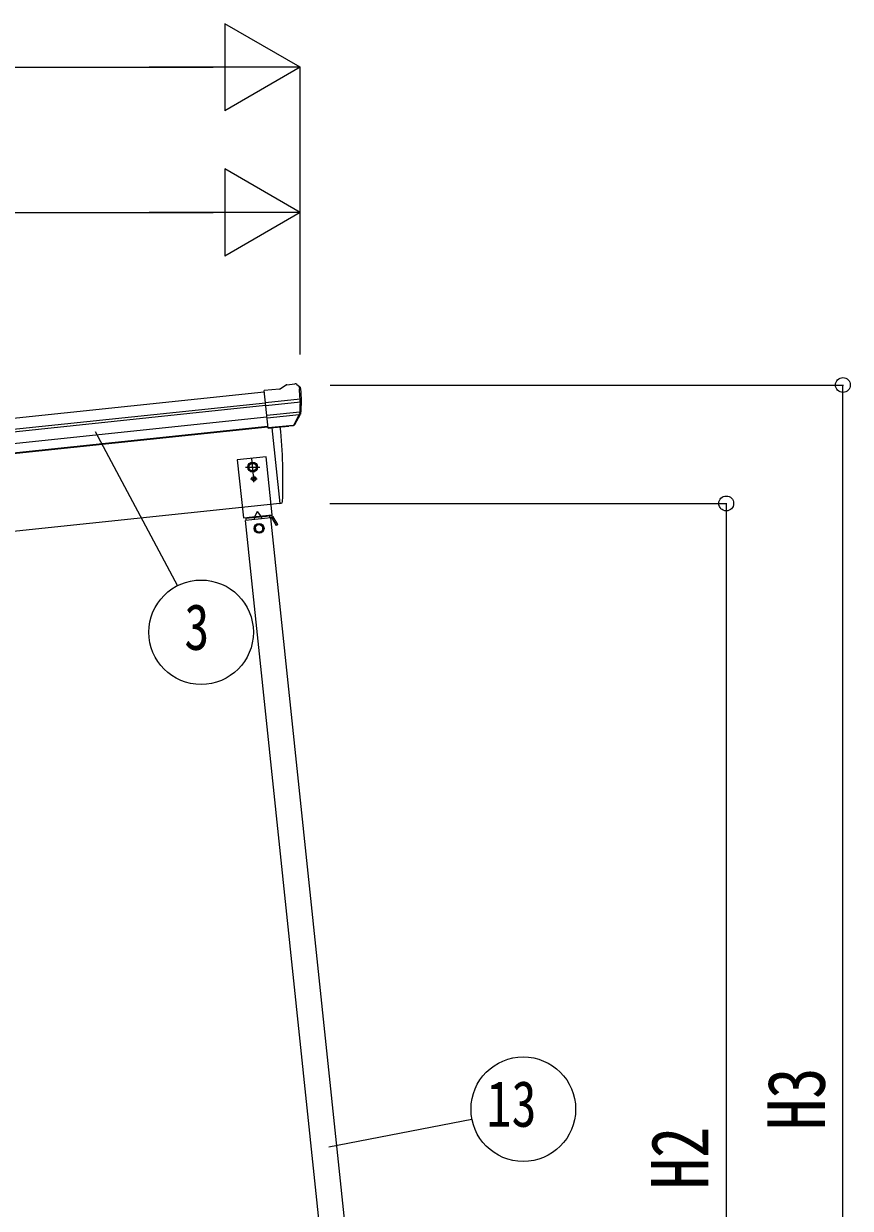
# Model space of a CAD drawing. Units: millimetres, scale not verified. Extents: x -12615 to 12615, y -8910 to 8910.
# Drawn here: x -8831 to -7409, y -3936 to -1897 of the extents above; entities that cross this region are included whole.
import ezdxf
from ezdxf.enums import TextEntityAlignment as Align

# ---------------------------------------------------------------- set-up
doc = ezdxf.new("R2010")
doc.units = ezdxf.units.MM
doc.header["$LTSCALE"] = 40
for name, color, linetype in [('0-4_YKK_13', 4, 'Continuous'), ('0-5_YKK_A1', 4, 'Continuous'), ('0-6_YKK_D', 6, 'Continuous')]:
    doc.layers.add(name, color=color, linetype=linetype)
doc.styles.add('ＭＳ ゴシック', font='')
doc.styles.get('ＭＳ ゴシック').set_extended_font_data('MS Gothic')

msp = doc.modelspace()

# ---------------------------------------------------------------- linework, layer by layer
at = {"layer": '0-4_YKK_13'}
for p, q in [((-8391.19, -2525.73), (-8417.71, -2528.51)), ((-8364.87, -2516.93), (-8364.87, -2516.93)), ((-8361.21, -2518.02), (-8361.21, -2518.01)), ((-8361.21, -2518.02), (-8356.89, -2521.51)), ((-8356.89, -2521.51), (-8356.03, -2522.21)), ((-8354.64, -2525.91), (-8354.95, -2524.06)), ((-8410.93, -2593.07), (-8417.71, -2528.51)), ((-8415.55, -2549.04), (-8355.81, -2542.77)), ((-8355.33, -2548.63), (-8414.94, -2554.9)), ((-8356.17, -2565.39), (-8413.2, -2571.38)), ((-8366.12, -2586.63), (-8356.67, -2568.33)), ((-8365.07, -2587.06), (-8354.95, -2568.8)), ((-8357.56, -2570.05), (-8412.74, -2575.85)), ((-8367.57, -2588.28), (-8410.95, -2592.84)), ((-8400.71, -2592.09), (-8375.38, -2589.42)), ((-8375.38, -2589.42), (-8375.12, -2589.3)), ((-8375.12, -2589.3), (-8367.43, -2588.5)), ((-8410.93, -2593.07), (-8400.98, -2592.02)), ((-8404.36, -2592.38), (-8390.65, -2722.75)), ((-8400.98, -2592.02), (-8400.71, -2592.09)), ((-8435.88, -2675.12), (-8439.02, -2645.28)), ((-8449.95, -2660.2), (-8424.94, -2660.2)), ((-8441.11, -2680.09), (-8429.61, -2680.09)), ((-8436.59, -2679.68), (-8437.41, -2679.68)), ((-8435.36, -2685.84), (-8435.36, -2674.34)), ((-8434.13, -2680.5), (-8433.31, -2680.5)), ((-8390.65, -2722.75), (-8388.6, -2722.46)), ((-8406.16, -2747.41), (-8449.92, -2752.01)), ((-8405.3, -2744.3), (-8448.74, -2748.87)), ((-8448.43, -2751.85), (-8448.74, -2748.87)), ((-8434.01, -2750.34), (-8434.32, -2747.35)), ((-8434.06, -2749.84), (-8422.13, -2748.58)), ((-8429.45, -2736.32), (-8433.42, -2745.25)), ((-8429.45, -2736.32), (-8423.7, -2744.22)), ((-8422.07, -2749.08), (-8422.39, -2746.1)), ((-8407.65, -2747.57), (-8407.97, -2744.58)), ((-8407.71, -2747.07), (-8405.04, -2746.79)), ((-8394.34, -2759.18), (-8402.41, -2745.74)), ((-8399.06, -2756.18), (-8396.91, -2754.89))]:
    msp.add_line(p, q, dxfattribs=at)
for points in [[(-8391.19, -2525.73), (-8379.59, -2518.76), (-8379.59, -2518.76)], [(-8378.36, -2518.35), (-8378.36, -2518.35), (-8364.87, -2516.93)], [(-8437.41, -2679.68), (-8437.41, -2680.5), (-8436.59, -2680.5)], [(-8434.95, -2678.86), (-8434.95, -2678.04), (-8435.77, -2678.04), (-8435.77, -2678.86)], [(-8435.77, -2681.32), (-8435.77, -2682.14), (-8434.95, -2682.14), (-8434.95, -2681.32)], [(-8433.31, -2680.5), (-8433.31, -2679.68), (-8434.13, -2679.68)], [(-8394.34, -2759.18), (-8396.48, -2760.47), (-8404.56, -2747.03)]]:
    msp.add_lwpolyline(points, dxfattribs=at)
for points in [[(-8403.7, -2742.12), (-8414.15, -2642.67), (-8463.88, -2647.9), (-8453.43, -2747.35)], [(-8437.45, -2652.7), (-8443.95, -2656.45), (-8443.95, -2663.95), (-8437.45, -2667.71), (-8430.95, -2663.95), (-8430.95, -2656.45)], [(-8413.44, -2745.16), (-8443.27, -2748.29), (-8443.48, -2746.3), (-8413.65, -2743.17)], [(-8426.5, -2758.12), (-8432.93, -2761.98), (-8432.8, -2769.49), (-8426.24, -2773.12), (-8419.8, -2769.26), (-8419.93, -2761.75)]]:
    msp.add_lwpolyline(points, close=True, dxfattribs=at)
for centre, radius in [((-8437.45, -2660.2), 8.5), ((-8437.45, -2660.2), 7.7), ((-8437.45, -2660.2), 6.5), ((-8437.45, -2660.2), 6.5), ((-8437.45, -2660.2), 6.5), ((-8435.36, -2680.09), 3.75), ((-8426.37, -2765.62), 8.5), ((-8426.37, -2765.62), 7.7), ((-8426.37, -2765.62), 6.5)]:
    msp.add_circle(centre, radius, dxfattribs=at)
for centre, radius, start, end in [((-8378.04, -2521.33), 3, 96.02369, 120.97631), ((-8364.35, -2521.9), 5, 51.04426, 95.95574), ((-8548.19, -2547.56), 192.44, 1.4271, 6.57578), ((-8555.53, -2547.02), 202, 354.13916, 6), ((-8555.53, -2547.02), 200.2, 354.20009, 359.53883), ((-8310.54, -2540.65), 45.32, 182.67122, 185.64518), ((-8355.15, -2549.97), 1.35, 95.1605, 97.91927), ((-8352.54, -2548.41), 2.74, 179.02151, 184.43412), ((-8359.34, -2566.95), 3, 332.69111, 354.20009), ((-8357.57, -2567.34), 3, 331, 354.13916), ((-8367.69, -2585.6), 2.99, 285.2717, 331.00739), ((-9285.26, -2682.54), 900, 357.63919, 5.84085), ((-8436.59, -2678.86), 0.82, 270, 0), ((-8436.59, -2681.32), 0.82, 0, 90), ((-8434.13, -2678.86), 0.82, 180, 270), ((-8434.13, -2681.32), 0.82, 90, 180), ((-8389.02, -2719.49), 3, 278, 357.63919), ((-8404.99, -2747.28), 3, 31, 96), ((-8404.99, -2747.28), 0.5, 31, 96)]:
    msp.add_arc(centre, radius, start, end, dxfattribs=at)
for centre, major_axis, ratio, start_param, end_param in [((-8356.9, -2525.51), (-0.87, 5.91), 0.020485, 0.671432, 1.5691306), ((-8362.29, -2521), (5.88, -1.31), 0.24881, 0.460585, 0.4641038), ((-8357.91, -2524.54), (-2.34, 1.9), 0.995767, 3.9859716, 4.712389), ((-8553.22, -2568.97), (-20.92, 199.05), 0.994373, 4.7113789, 4.7277536), ((-8367.89, -2585.3), (-0.11, 3), 0.642905, 3.2459383, 4.203928), ((-8367.75, -2585.51), (1.66, -2.51), 0.997631, 5.8041905, 5.8929484), ((-8367.82, -2585.4), (3.53, -2.11), 0.650902, 5.2561448, 5.3289554), ((-8365.45, -2585.05), (1.08, 3.13), 0.040856, 2.1135035, 2.1416249)]:
    msp.add_ellipse(centre, major_axis=major_axis, ratio=ratio, start_param=start_param, end_param=end_param, dxfattribs=at)
at = {"layer": '0-5_YKK_A1'}
for p, q in [((-10413.59, -2740.3), (-8417.5, -2530.5)), ((-10411.6, -2759.2), (-8415.52, -2549.4)), ((-10411.17, -2763.38), (-8415.08, -2553.58)), ((-10409.07, -2783.23), (-8412.99, -2573.44)), ((-8411.23, -2590.17), (-10407.31, -2799.97)), ((-8411.12, -2591.17), (-10336.41, -2793.53)), ((-8404.36, -2592.38), (-8390.65, -2722.75)), ((-8390.65, -2722.75), (-10317.99, -2925.32)), ((-8282.67, -4343.24), (-8449.92, -2752.01)), ((-8238.92, -4338.64), (-8406.16, -2747.41))]:
    msp.add_line(p, q, dxfattribs=at)
at = {"layer": '0-6_YKK_D'}
for p, q in [((-8355.61, -1971.93), (-8485.51, -1896.93)), ((-8485.51, -1896.93), (-8485.51, -2046.93)), ((-10323.99, -1971.93), (-8505.61, -1971.93)), ((-8355.61, -1971.93), (-8615.42, -1971.93)), ((-8355.61, -1971.93), (-8485.51, -2046.93)), ((-8355.61, -2466.6), (-8355.61, -1970.93)), ((-8355.61, -2221.93), (-8485.51, -2146.93)), ((-8485.51, -2146.93), (-8485.51, -2296.93)), ((-10245.74, -2221.93), (-8505.61, -2221.93)), ((-8355.61, -2221.93), (-8615.42, -2221.93)), ((-8355.61, -2221.93), (-8485.51, -2296.93)), ((-8355.61, -2465.6), (-8355.61, -2220.93)), ((-8303.78, -2518.91), (-7420.76, -2518.91)), ((-7421.76, -4925.32), (-7421.76, -2518.91)), ((-8708.32, -2598.73), (-8566.88, -2864.24)), ((-8304.78, -2722.75), (-7621.56, -2722.75)), ((-7622.56, -2722.75), (-7622.56, -4925.32)), ((-8306.53, -3830), (-8060.07, -3782.42))]:
    msp.add_line(p, q, dxfattribs=at)
for centre, radius in [((-7421.76, -2518.91), 12.75), ((-7622.56, -2722.75), 12.75), ((-8526.19, -2944.51), 90), ((-7971.7, -3765.37), 90)]:
    msp.add_circle(centre, radius, dxfattribs=at)

# ---------------------------------------------------------------- texts
at = {"layer": '0-6_YKK_D', "style": 'ＭＳ ゴシック', "width": 0.8}
for s, p in [('3', (-8554.99, -2998.51)), ('13', (-8035.06, -3819.37))]:
    msp.add_text(s, height=79.18, dxfattribs=at).set_placement(p, align=Align.BOTTOM_LEFT)
for s, p in [('H3', (-7423.09, -3801.32)), ('H2', (-7623.36, -3903.25))]:
    msp.add_text(s, height=98.97, rotation=90, dxfattribs=at).set_placement(p, align=Align.BOTTOM_LEFT)

doc.saveas('drawing.dxf')
